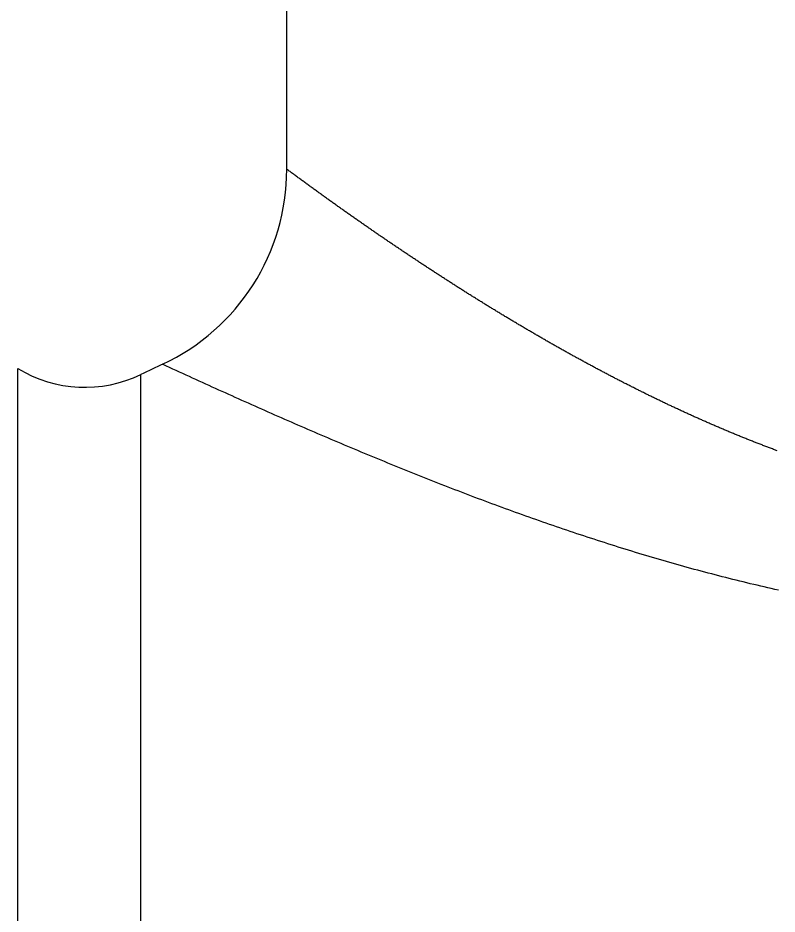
# Model space of a CAD drawing. Header units: millimetres. Extents: x 0 to 3800, y -67 to 2530.
# Drawn here: x 2315.87 to 2333.95, y 1483.58 to 1504.93 of the extents above; entities that cross this region are included whole.
import ezdxf

# ---------------------------------------------------------------- set-up
doc = ezdxf.new("R2010")
doc.units = ezdxf.units.MM
doc.layers.add('내부선 및 부속', color=4, linetype='Continuous')

msp = doc.modelspace()

# ---------------------------------------------------------------- linework, layer by layer
at = {"layer": '내부선 및 부속', "linetype": 'Continuous'}
for p, q in [((2322.27, 1501.318), (2322.27, 1512.289)), ((2319.325, 1496.676), (2319.314, 1496.681)), ((2315.867, 1457.679), (2315.867, 1496.58)), ((2318.797, 1457.823), (2318.797, 1496.436))]:
    msp.add_line(p, q, dxfattribs=at)
at = {"layer": '내부선 및 부속', "linetype": 'Continuous', "flags": 128}
for points in [[(2333.954, 1494.619), (2333.932, 1494.628), (2333.909, 1494.636), (2333.886, 1494.645), (2333.863, 1494.653), (2333.84, 1494.662), (2333.818, 1494.67), (2333.795, 1494.679), (2333.772, 1494.687), (2333.749, 1494.696), (2333.727, 1494.705), (2333.704, 1494.713), (2333.681, 1494.722), (2333.659, 1494.731), (2333.636, 1494.739), (2333.613, 1494.748), (2333.591, 1494.757), (2333.568, 1494.766), (2333.545, 1494.774), (2333.522, 1494.783), (2333.5, 1494.792), (2333.477, 1494.801), (2333.455, 1494.81), (2333.432, 1494.818), (2333.409, 1494.827), (2333.387, 1494.836), (2333.364, 1494.845), (2333.341, 1494.854), (2333.319, 1494.863), (2333.296, 1494.872), (2333.296, 1494.872), (2333.274, 1494.881), (2333.251, 1494.89), (2333.229, 1494.899), (2333.206, 1494.908), (2333.183, 1494.917), (2333.161, 1494.926), (2333.138, 1494.935), (2333.116, 1494.945), (2333.093, 1494.954), (2333.071, 1494.963), (2333.048, 1494.972), (2333.026, 1494.981), (2333.003, 1494.99), (2332.981, 1495), (2332.958, 1495.009), (2332.936, 1495.018), (2332.913, 1495.027), (2332.891, 1495.037), (2332.868, 1495.046), (2332.846, 1495.055), (2332.824, 1495.065), (2332.801, 1495.074), (2332.779, 1495.084), (2332.756, 1495.093), (2332.734, 1495.102), (2332.711, 1495.112), (2332.689, 1495.121), (2332.667, 1495.131), (2332.644, 1495.14), (2332.622, 1495.15), (2332.599, 1495.159), (2332.577, 1495.169), (2332.555, 1495.178), (2332.532, 1495.188), (2332.51, 1495.197), (2332.488, 1495.207), (2332.465, 1495.217), (2332.443, 1495.226), (2332.421, 1495.236), (2332.398, 1495.246), (2332.376, 1495.255), (2332.354, 1495.265), (2332.332, 1495.275), (2332.309, 1495.285), (2332.287, 1495.294), (2332.265, 1495.304), (2332.243, 1495.314), (2332.22, 1495.324), (2332.198, 1495.333), (2332.176, 1495.343), (2332.154, 1495.353), (2332.131, 1495.363), (2332.109, 1495.373), (2332.087, 1495.383), (2332.065, 1495.393), (2332.043, 1495.403), (2332.02, 1495.413), (2331.998, 1495.423), (2331.976, 1495.432), (2331.954, 1495.442), (2331.932, 1495.452), (2331.91, 1495.463), (2331.887, 1495.473), (2331.865, 1495.483), (2331.843, 1495.493), (2331.821, 1495.503), (2331.799, 1495.513), (2331.777, 1495.523), (2331.755, 1495.533), (2331.733, 1495.543), (2331.71, 1495.553), (2331.688, 1495.564), (2331.666, 1495.574), (2331.644, 1495.584), (2331.622, 1495.594), (2331.6, 1495.604), (2331.578, 1495.615), (2331.556, 1495.625), (2331.534, 1495.635), (2331.512, 1495.646), (2331.49, 1495.656), (2331.468, 1495.666), (2331.446, 1495.677), (2331.424, 1495.687), (2331.402, 1495.697), (2331.38, 1495.708), (2331.358, 1495.718), (2331.336, 1495.729), (2331.314, 1495.739), (2331.292, 1495.749), (2331.27, 1495.76), (2331.248, 1495.77), (2331.226, 1495.781), (2331.204, 1495.791), (2331.182, 1495.802), (2331.161, 1495.812), (2331.139, 1495.823), (2331.117, 1495.833), (2331.095, 1495.844), (2331.073, 1495.855), (2331.073, 1495.855), (2331.051, 1495.865), (2331.029, 1495.876), (2331.007, 1495.887), (2330.985, 1495.897), (2330.964, 1495.908), (2330.942, 1495.918), (2330.92, 1495.929), (2330.898, 1495.94), (2330.876, 1495.951), (2330.854, 1495.961), (2330.833, 1495.972), (2330.811, 1495.983), (2330.789, 1495.994), (2330.767, 1496.004), (2330.745, 1496.015), (2330.724, 1496.026), (2330.702, 1496.037), (2330.68, 1496.048), (2330.658, 1496.059), (2330.637, 1496.069), (2330.615, 1496.08), (2330.593, 1496.091), (2330.571, 1496.102), (2330.55, 1496.113), (2330.528, 1496.124), (2330.506, 1496.135), (2330.485, 1496.146), (2330.463, 1496.157), (2330.441, 1496.168), (2330.42, 1496.179), (2330.398, 1496.19), (2330.376, 1496.201), (2330.355, 1496.212), (2330.333, 1496.223), (2330.311, 1496.234), (2330.29, 1496.245), (2330.268, 1496.256), (2330.246, 1496.267), (2330.225, 1496.278), (2330.203, 1496.289), (2330.182, 1496.301), (2330.16, 1496.312), (2330.138, 1496.323), (2330.117, 1496.334), (2330.095, 1496.345), (2330.074, 1496.357), (2330.052, 1496.368), (2330.03, 1496.379), (2330.009, 1496.39), (2329.987, 1496.401), (2329.966, 1496.413), (2329.944, 1496.424), (2329.923, 1496.435), (2329.901, 1496.447), (2329.88, 1496.458), (2329.858, 1496.469), (2329.837, 1496.481), (2329.815, 1496.492), (2329.794, 1496.503), (2329.772, 1496.515), (2329.751, 1496.526), (2329.729, 1496.538), (2329.708, 1496.549), (2329.686, 1496.56), (2329.665, 1496.572), (2329.643, 1496.583), (2329.622, 1496.595), (2329.601, 1496.606), (2329.579, 1496.618), (2329.558, 1496.629), (2329.536, 1496.641), (2329.515, 1496.652), (2329.494, 1496.664), (2329.472, 1496.675), (2329.451, 1496.687), (2329.429, 1496.698), (2329.408, 1496.71), (2329.387, 1496.722), (2329.365, 1496.733), (2329.344, 1496.745), (2329.323, 1496.757), (2329.301, 1496.768), (2329.28, 1496.78), (2329.259, 1496.791), (2329.237, 1496.803), (2329.216, 1496.815), (2329.195, 1496.827), (2329.173, 1496.838), (2329.152, 1496.85), (2329.131, 1496.862), (2329.109, 1496.873), (2329.088, 1496.885), (2329.067, 1496.897), (2329.046, 1496.909), (2329.024, 1496.921), (2329.003, 1496.932), (2328.982, 1496.944), (2328.961, 1496.956), (2328.939, 1496.968), (2328.918, 1496.98), (2328.918, 1496.98), (2328.897, 1496.992), (2328.876, 1497.003), (2328.854, 1497.015), (2328.833, 1497.027), (2328.812, 1497.039), (2328.791, 1497.051), (2328.77, 1497.063), (2328.748, 1497.075), (2328.727, 1497.087), (2328.706, 1497.099), (2328.685, 1497.111), (2328.664, 1497.123), (2328.643, 1497.135), (2328.622, 1497.147), (2328.6, 1497.159), (2328.579, 1497.171), (2328.558, 1497.183), (2328.537, 1497.195), (2328.516, 1497.207), (2328.495, 1497.219), (2328.474, 1497.231), (2328.453, 1497.243), (2328.432, 1497.255), (2328.41, 1497.267), (2328.389, 1497.279), (2328.368, 1497.292), (2328.347, 1497.304), (2328.326, 1497.316), (2328.305, 1497.328), (2328.284, 1497.34), (2328.263, 1497.352), (2328.242, 1497.365), (2328.221, 1497.377), (2328.2, 1497.389), (2328.179, 1497.401), (2328.158, 1497.413), (2328.137, 1497.426), (2328.116, 1497.438), (2328.095, 1497.45), (2328.074, 1497.462), (2328.053, 1497.475), (2328.032, 1497.487), (2328.011, 1497.499), (2327.99, 1497.512), (2327.969, 1497.524), (2327.948, 1497.536), (2327.927, 1497.549), (2327.906, 1497.561), (2327.885, 1497.573), (2327.864, 1497.586), (2327.843, 1497.598), (2327.823, 1497.61), (2327.802, 1497.623), (2327.781, 1497.635), (2327.76, 1497.648), (2327.739, 1497.66), (2327.718, 1497.673), (2327.697, 1497.685), (2327.676, 1497.697), (2327.655, 1497.71), (2327.635, 1497.722), (2327.614, 1497.735), (2327.593, 1497.747), (2327.572, 1497.76), (2327.551, 1497.772), (2327.53, 1497.785), (2327.509, 1497.797), (2327.489, 1497.81), (2327.468, 1497.823), (2327.447, 1497.835), (2327.426, 1497.848), (2327.405, 1497.86), (2327.385, 1497.873), (2327.364, 1497.886), (2327.343, 1497.898), (2327.322, 1497.911), (2327.302, 1497.923), (2327.281, 1497.936), (2327.26, 1497.949), (2327.239, 1497.961), (2327.218, 1497.974), (2327.198, 1497.987), (2327.177, 1497.999), (2327.156, 1498.012), (2327.136, 1498.025), (2327.115, 1498.037), (2327.094, 1498.05), (2327.073, 1498.063), (2327.053, 1498.076), (2327.032, 1498.088), (2327.011, 1498.101), (2326.991, 1498.114), (2326.97, 1498.127), (2326.949, 1498.14), (2326.929, 1498.152), (2326.908, 1498.165), (2326.887, 1498.178), (2326.867, 1498.191), (2326.846, 1498.204), (2326.825, 1498.216), (2326.825, 1498.216), (2326.805, 1498.229), (2326.784, 1498.242), (2326.763, 1498.255), (2326.743, 1498.268), (2326.722, 1498.281), (2326.702, 1498.294), (2326.681, 1498.307), (2326.66, 1498.319), (2326.64, 1498.332), (2326.619, 1498.345), (2326.599, 1498.358), (2326.578, 1498.371), (2326.557, 1498.384), (2326.537, 1498.397), (2326.516, 1498.41), (2326.496, 1498.423), (2326.475, 1498.436), (2326.455, 1498.449), (2326.434, 1498.462), (2326.414, 1498.475), (2326.393, 1498.488), (2326.373, 1498.501), (2326.352, 1498.514), (2326.331, 1498.527), (2326.311, 1498.54), (2326.29, 1498.553), (2326.27, 1498.566), (2326.249, 1498.579), (2326.229, 1498.593), (2326.209, 1498.606), (2326.188, 1498.619), (2326.168, 1498.632), (2326.147, 1498.645), (2326.127, 1498.658), (2326.106, 1498.671), (2326.086, 1498.684), (2326.065, 1498.698), (2326.045, 1498.711), (2326.024, 1498.724), (2326.004, 1498.737), (2325.984, 1498.75), (2325.963, 1498.763), (2325.943, 1498.777), (2325.922, 1498.79), (2325.902, 1498.803), (2325.882, 1498.816), (2325.861, 1498.83), (2325.841, 1498.843), (2325.82, 1498.856), (2325.8, 1498.869), (2325.78, 1498.883), (2325.759, 1498.896), (2325.739, 1498.909), (2325.719, 1498.922), (2325.698, 1498.936), (2325.678, 1498.949), (2325.658, 1498.962), (2325.637, 1498.976), (2325.617, 1498.989), (2325.597, 1499.002), (2325.576, 1499.016), (2325.556, 1499.029), (2325.536, 1499.042), (2325.515, 1499.056), (2325.495, 1499.069), (2325.475, 1499.083), (2325.454, 1499.096), (2325.434, 1499.109), (2325.414, 1499.123), (2325.394, 1499.136), (2325.373, 1499.15), (2325.353, 1499.163), (2325.333, 1499.176), (2325.313, 1499.19), (2325.292, 1499.203), (2325.272, 1499.217), (2325.252, 1499.23), (2325.232, 1499.244), (2325.211, 1499.257), (2325.191, 1499.271), (2325.171, 1499.284), (2325.151, 1499.298), (2325.13, 1499.311), (2325.11, 1499.325), (2325.09, 1499.338), (2325.07, 1499.352), (2325.05, 1499.365), (2325.029, 1499.379), (2325.009, 1499.392), (2324.989, 1499.406), (2324.969, 1499.42), (2324.949, 1499.433), (2324.929, 1499.447), (2324.908, 1499.46), (2324.888, 1499.474), (2324.868, 1499.488), (2324.848, 1499.501), (2324.828, 1499.515), (2324.808, 1499.528), (2324.788, 1499.542), (2324.788, 1499.542), (2324.768, 1499.556), (2324.747, 1499.569), (2324.727, 1499.583), (2324.707, 1499.597), (2324.687, 1499.61), (2324.667, 1499.624), (2324.647, 1499.638), (2324.627, 1499.652), (2324.607, 1499.665), (2324.587, 1499.679), (2324.567, 1499.693), (2324.547, 1499.706), (2324.527, 1499.72), (2324.506, 1499.734), (2324.486, 1499.748), (2324.466, 1499.761), (2324.446, 1499.775), (2324.426, 1499.789), (2324.406, 1499.803), (2324.386, 1499.816), (2324.366, 1499.83), (2324.346, 1499.844), (2324.326, 1499.858), (2324.306, 1499.872), (2324.286, 1499.885), (2324.266, 1499.899), (2324.246, 1499.913), (2324.226, 1499.927), (2324.206, 1499.941), (2324.186, 1499.955), (2324.166, 1499.968), (2324.146, 1499.982), (2324.126, 1499.996), (2324.106, 1500.01), (2324.086, 1500.024), (2324.066, 1500.038), (2324.047, 1500.052), (2324.027, 1500.066), (2324.007, 1500.08), (2323.987, 1500.094), (2323.967, 1500.107), (2323.947, 1500.121), (2323.927, 1500.135), (2323.907, 1500.149), (2323.887, 1500.163), (2323.867, 1500.177), (2323.847, 1500.191), (2323.827, 1500.205), (2323.808, 1500.219), (2323.788, 1500.233), (2323.768, 1500.247), (2323.748, 1500.261), (2323.728, 1500.275), (2323.708, 1500.289), (2323.688, 1500.303), (2323.668, 1500.317), (2323.649, 1500.331), (2323.629, 1500.345), (2323.609, 1500.359), (2323.589, 1500.373), (2323.569, 1500.387), (2323.549, 1500.401), (2323.53, 1500.415), (2323.51, 1500.43), (2323.49, 1500.444), (2323.47, 1500.458), (2323.45, 1500.472), (2323.431, 1500.486), (2323.411, 1500.5), (2323.391, 1500.514), (2323.371, 1500.528), (2323.351, 1500.542), (2323.332, 1500.557), (2323.312, 1500.571), (2323.292, 1500.585), (2323.272, 1500.599), (2323.252, 1500.613), (2323.233, 1500.627), (2323.213, 1500.641), (2323.193, 1500.656), (2323.173, 1500.67), (2323.154, 1500.684), (2323.134, 1500.698), (2323.114, 1500.712), (2323.095, 1500.727), (2323.075, 1500.741), (2323.055, 1500.755), (2323.035, 1500.769), (2323.016, 1500.784), (2322.996, 1500.798), (2322.976, 1500.812), (2322.957, 1500.826), (2322.937, 1500.841), (2322.917, 1500.855), (2322.898, 1500.869), (2322.878, 1500.883), (2322.858, 1500.898), (2322.839, 1500.912), (2322.819, 1500.926), (2322.799, 1500.941), (2322.799, 1500.941), (2322.78, 1500.955), (2322.76, 1500.969), (2322.74, 1500.983), (2322.721, 1500.998), (2322.701, 1501.012), (2322.681, 1501.026), (2322.662, 1501.041), (2322.642, 1501.055), (2322.622, 1501.069), (2322.603, 1501.084), (2322.583, 1501.098), (2322.564, 1501.113), (2322.544, 1501.127), (2322.524, 1501.141), (2322.505, 1501.156), (2322.485, 1501.17), (2322.466, 1501.185), (2322.446, 1501.199), (2322.427, 1501.213), (2322.407, 1501.228), (2322.387, 1501.242), (2322.368, 1501.257), (2322.348, 1501.271), (2322.329, 1501.286), (2322.309, 1501.3), (2322.29, 1501.314), (2322.27, 1501.329), (2322.27, 1501.329)], [(2333.98, 1491.298), (2333.896, 1491.316), (2333.812, 1491.335), (2333.728, 1491.354), (2333.644, 1491.374), (2333.561, 1491.393), (2333.477, 1491.413), (2333.393, 1491.432), (2333.31, 1491.452), (2333.226, 1491.472), (2333.143, 1491.493), (2333.059, 1491.513), (2332.976, 1491.534), (2332.892, 1491.555), (2332.809, 1491.575), (2332.726, 1491.597), (2332.642, 1491.618), (2332.559, 1491.639), (2332.476, 1491.661), (2332.393, 1491.683), (2332.31, 1491.705), (2332.227, 1491.727), (2332.144, 1491.749), (2332.061, 1491.771), (2331.978, 1491.794), (2331.895, 1491.816), (2331.812, 1491.839), (2331.729, 1491.862), (2331.646, 1491.885), (2331.564, 1491.909), (2331.481, 1491.932), (2331.398, 1491.956), (2331.316, 1491.979), (2331.233, 1492.003), (2331.151, 1492.027), (2331.068, 1492.051), (2330.986, 1492.076), (2330.903, 1492.1), (2330.821, 1492.125), (2330.739, 1492.149), (2330.656, 1492.174), (2330.574, 1492.199), (2330.492, 1492.224), (2330.41, 1492.249), (2330.328, 1492.275), (2330.246, 1492.3), (2330.163, 1492.326), (2330.082, 1492.352), (2330, 1492.378), (2329.918, 1492.404), (2329.836, 1492.43), (2329.754, 1492.456), (2329.672, 1492.482), (2329.59, 1492.509), (2329.509, 1492.536), (2329.427, 1492.562), (2329.345, 1492.589), (2329.264, 1492.616), (2329.182, 1492.643), (2329.101, 1492.671), (2329.019, 1492.698), (2328.938, 1492.726), (2328.857, 1492.753), (2328.775, 1492.781), (2328.694, 1492.809), (2328.613, 1492.837), (2328.532, 1492.865), (2328.45, 1492.893), (2328.369, 1492.921), (2328.288, 1492.95), (2328.207, 1492.978), (2328.126, 1493.007), (2328.045, 1493.035), (2327.964, 1493.064), (2327.883, 1493.093), (2327.802, 1493.122), (2327.721, 1493.151), (2327.641, 1493.18), (2327.56, 1493.21), (2327.479, 1493.239), (2327.398, 1493.269), (2327.318, 1493.298), (2327.237, 1493.328), (2327.156, 1493.358), (2327.076, 1493.388), (2326.995, 1493.418), (2326.915, 1493.448), (2326.835, 1493.478), (2326.754, 1493.509), (2326.674, 1493.539), (2326.593, 1493.569), (2326.513, 1493.6), (2326.433, 1493.631), (2326.353, 1493.661), (2326.272, 1493.692), (2326.192, 1493.723), (2326.192, 1493.723), (2326.112, 1493.754), (2326.032, 1493.785), (2325.952, 1493.817), (2325.872, 1493.848), (2325.792, 1493.879), (2325.712, 1493.911), (2325.632, 1493.942), (2325.552, 1493.974), (2325.472, 1494.006), (2325.392, 1494.037), (2325.313, 1494.069), (2325.233, 1494.101), (2325.153, 1494.133), (2325.073, 1494.165), (2324.994, 1494.197), (2324.914, 1494.23), (2324.834, 1494.262), (2324.755, 1494.294), (2324.675, 1494.327), (2324.596, 1494.36), (2324.516, 1494.392), (2324.437, 1494.425), (2324.357, 1494.458), (2324.278, 1494.491), (2324.199, 1494.523), (2324.119, 1494.556), (2324.04, 1494.589), (2323.961, 1494.623), (2323.881, 1494.656), (2323.802, 1494.689), (2323.723, 1494.722), (2323.644, 1494.756), (2323.565, 1494.789), (2323.485, 1494.823), (2323.406, 1494.856), (2323.327, 1494.89), (2323.248, 1494.924), (2323.169, 1494.958), (2323.09, 1494.991), (2323.011, 1495.025), (2322.932, 1495.059), (2322.853, 1495.093), (2322.774, 1495.127), (2322.696, 1495.162), (2322.617, 1495.196), (2322.538, 1495.23), (2322.459, 1495.264), (2322.38, 1495.299), (2322.302, 1495.333), (2322.223, 1495.368), (2322.144, 1495.402), (2322.066, 1495.437), (2321.987, 1495.471), (2321.908, 1495.506), (2321.83, 1495.541), (2321.751, 1495.576), (2321.673, 1495.61), (2321.594, 1495.645), (2321.515, 1495.68), (2321.437, 1495.715), (2321.359, 1495.75), (2321.28, 1495.785), (2321.202, 1495.82), (2321.123, 1495.855), (2321.045, 1495.891), (2320.967, 1495.926), (2320.888, 1495.961), (2320.81, 1495.997), (2320.732, 1496.032), (2320.653, 1496.067), (2320.575, 1496.103), (2320.497, 1496.138), (2320.419, 1496.174), (2320.34, 1496.209), (2320.262, 1496.245), (2320.184, 1496.281), (2320.106, 1496.316), (2320.028, 1496.352), (2319.95, 1496.388), (2319.871, 1496.424), (2319.793, 1496.46), (2319.715, 1496.495), (2319.637, 1496.531), (2319.559, 1496.567), (2319.481, 1496.603), (2319.403, 1496.639), (2319.325, 1496.675), (2319.325, 1496.675)]]:
    msp.add_lwpolyline(points, dxfattribs=at)
at = {"layer": '내부선 및 부속', "linetype": 'Continuous'}
for centre, radius, start, end in [((2317.137, 1501.329), 5.133, 295.0895, 0), ((2344.598, 1442.679), 59.628, 115.0714, 115.63864), ((2317.465, 1499.212), 3.08, 238.7399, 295.6386)]:
    msp.add_arc(centre, radius, start, end, dxfattribs=at)

doc.saveas('drawing.dxf')
